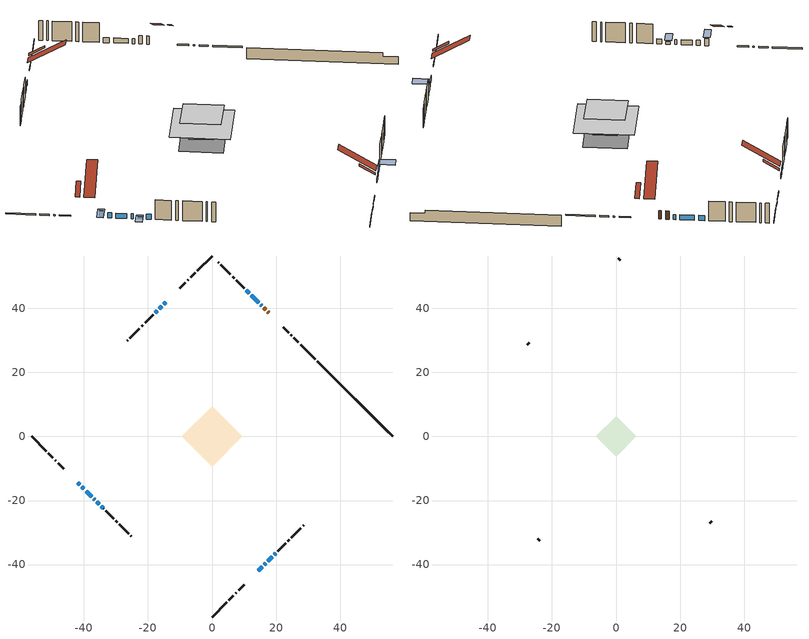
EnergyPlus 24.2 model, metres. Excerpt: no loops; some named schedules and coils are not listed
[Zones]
conditioned space
 floor outside (Floor1 construction): -3.77,0 0,3.77 3.77,0 0,-3.77 z0.3
 floor outside (Floor2 construction): -1.56,0 0,1.56 1.56,0 0,-1.56 z0.3
 floor outside (Floor3 construction): -1.19,0 0,1.19 1.19,0 0,-1.19 z0.3
 floor adiabatic (AdiabaticFloorConstruction): -9.46,0 0,9.46 9.46,0 0,-9.46 z2.74
 floor foundation (Slab1 construction): -5.87,1.02 -1.02,5.87 5.87,-1.02 1.02,-5.87 z-2.44
 wall outside (RimJoist1 construction): 0,-56.4 4.6,-51.8 / -56.4,0 -51.8,-4.6 / 0,56.4 -4.6,51.8 / 32.25,24.15 27.65,28.74 z0.3:0.6
 wall outside (RimJoist2 construction): 5.25,-51.14 6.71,-49.69 / -51.14,-5.25 -49.69,-6.71 / -5.25,51.14 -6.71,49.69 / 26.99,29.4 25.54,30.86 z0.3:0.6
 wall outside (RimJoist3 construction): 7.37,-49.03 7.63,-48.76 / -49.03,-7.37 -48.76,-7.63 / -7.37,49.03 -7.63,48.76 / 24.88,31.52 24.61,31.78 z0.3:0.6
 wall outside (RimJoist4 construction): 8.29,-48.11 10.06,-46.34 / -48.11,-8.29 -46.34,-10.06 / -8.29,48.11 -10.06,46.34 / 23.96,32.44 22.19,34.21 z0.3:0.6
 wall outside (AdiabaticWallConstruction 1): 17.8,38.6 17.4,39 / 16.74,39.66 16.22,40.17 z0.3:2.33
 wall outside (AdiabaticWallConstruction): 14.45,-41.95 15.7,-40.69 / 16.36,-40.04 16.83,-39.57 / -40.64,-15.75 -40.01,-16.38 / -39.36,-17.04 -37.63,-18.76 / -14.45,41.95 -15.08,41.32 / -15.73,40.66 -16.47,39.92 / -36.98,-19.42 -36.64,-19.76 / 19.43,-36.96 19.9,-36.5 / -34.64,-21.76 -33.9,-22.5 / -17.13,39.27 -17.76,38.64 / 15.57,40.83 15.2,41.2 / 14.54,41.86 12.28,44.12 / 11.62,44.78 10.69,45.71 z0.3:1.52; 17.48,-38.91 18.78,-37.62 z0.3:2.43; -41.95,-14.45 -41.3,-15.1 z0.3:2.05; -35.98,-20.42 -35.29,-21.1 z0.3:0.91
 wall outside (Wall1 construction): 20.55,-35.84 23.05,-33.34 / -33.24,-23.15 -30.75,-25.65 / -18.41,37.98 -20.91,35.48 / 10.03,46.36 7.54,48.86 z0.3:5.18
 wall outside (Wall2 construction): 23.71,-32.69 24.15,-32.24 / -30.09,-26.31 -29.64,-26.75 / -21.57,34.83 -22.01,34.38 / 6.88,49.52 6.44,49.96 z0.3:5.18
 wall outside (Wall3 construction): 24.81,-31.59 27.8,-28.59 / -28.99,-27.41 -26,-30.4 / -22.67,33.73 -25.66,30.73 / 5.78,50.62 2.79,53.61 z0.3:5.18
 wall outside (Wall4 construction): 28.46,-27.94 28.63,-27.77 / -25.34,-31.06 -25.17,-31.23 / -26.32,30.08 -26.49,29.91 / 2.13,54.27 1.96,54.43 z0.3:5.18
 wall foundation (FoundationWall1 construction): 32.9,23.49,-2.44 32.9,23.49,0.3 54.05,2.35,0.3 54.05,2.35,-0.5 56.4,0,-0.5 56.4,0,-2.44
 window (WindowConstruction): 14.45,-41.94 15.7,-40.69 z0.3:1.52
 window (WindowConstruction 6): 16.36,-40.03 16.83,-39.57 z0.3:1.52
 window (WindowConstruction 7): 17.48,-38.91 18.78,-37.62 z0.3:2.43
 window (WindowConstruction 8): -41.94,-14.45 -41.3,-15.1 z0.3:2.05
 window (WindowConstruction 9): -40.64,-15.75 -40.01,-16.38 z0.3:1.52
 window (WindowConstruction 10): -39.36,-17.04 -37.63,-18.76 z0.3:1.52
 window (WindowConstruction 11): -14.45,41.94 -15.08,41.32 z0.3:1.52
 window (WindowConstruction 12): -15.73,40.66 -16.47,39.92 z0.3:1.52
 window (WindowConstruction 14): -36.98,-19.42 -36.64,-19.76 z0.3:1.52
 window (WindowConstruction 15): -35.98,-20.42 -35.3,-21.1 z0.3:0.91
 window (WindowConstruction 1): 19.43,-36.96 19.9,-36.5 z0.3:1.52
 window (WindowConstruction 2): -34.64,-21.76 -33.9,-22.5 z0.3:1.52
 window (WindowConstruction 3): -17.13,39.27 -17.76,38.64 z0.3:1.52
 window (WindowConstruction 13): 15.57,40.83 15.2,41.2 z0.3:1.52
 window (WindowConstruction 4): 14.54,41.86 12.28,44.12 z0.3:1.52
 window (WindowConstruction 5): 11.62,44.78 10.69,45.7 z0.3:1.52
 door (Door): 17.8,38.6 17.4,39 z0.3:2.33
 door (Door 1): 16.74,39.66 16.22,40.17 z0.3:2.33
 ceiling adiabatic (AdiabaticFloorConstruction): 0,-9.46 9.46,0 0,9.46 -9.46,0 z2.74
 roof outside (Roof1 construction): 11.43,-44.96,5.18 8.95,-42.48,7.22 8.23,-43.2,7.22 10.71,-45.68,5.18; -44.96,-11.43,5.18 -42.48,-8.95,7.22 -43.2,-8.23,7.22 -45.68,-10.71,5.18; -11.43,44.96,5.18 -8.95,42.48,7.22 -8.23,43.2,7.22 -10.71,45.68,5.18; 20.82,35.58,5.18 18.34,33.1,7.22 19.05,32.38,7.22 21.53,34.86,5.18
attic - vented
 floor to conditioned space (Floor4 construction Reversed): -6.34,0 0,6.34 6.34,0 0,-6.34 z5.18
 wall outside (Wall5 construction): 29.28,-27.11 29.93,-26.46 / -24.51,-31.88 -23.87,-32.53 / -27.14,29.25 -27.79,28.6 / 1.3,55.09 0.66,55.74 z0.3:5.18
 roof outside (Roof2 construction): 13.79,-42.6,5.18 7.9,-36.71,10.04 6.19,-38.41,10.04 12.09,-44.31,5.18; -42.6,-13.79,5.18 -36.71,-7.9,10.04 -38.41,-6.19,10.04 -44.31,-12.09,5.18; -13.79,42.6,5.18 -7.9,36.71,10.04 -6.19,38.41,10.04 -12.09,44.31,5.18; 18.45,37.94,5.18 12.56,32.05,10.04 14.26,30.34,10.04 20.16,36.24,5.18
shading: 18.99,-37.41 17.27,-39.12 19.86,-41.71 21.58,-40 z2.73; -41.09,-15.31 -42.16,-14.24 -44.74,-16.83 -43.68,-17.9 z2.35; -35.08,-21.31 -36.19,-20.21 -38.35,-22.36 -37.24,-23.47 z1.21
[Building]
Building 1: Terrain=Suburbs
[Site:Location]
Quebec Intl AP_QC: Latitude {deg}=46.8; Longitude {deg}=-71.38; Time Zone {hr}=-5; Elevation {m}=74; Keep Site Location Information=Yes
[Site:GroundTemperature:Shallow]
0.0108218, -2.24938, -2.43038, -1.3578, 2.94801, 7.23376, 10.9493, 13.303, 13.5029, 11.5886, 7.96783, 3.81355
[Site:WaterMainsTemperature]
Calculation Method=Schedule; Temperature Schedule=mains temperature schedule
[Material] Roughness=Rough; Thermal Absorptance=0.9
Name | Thickness {m} | Conductivity {W/m-K} | Density {kg/m3} | Specific Heat {J/kg-K} | Solar Absorptance | Visible Absorptance
asphalt or fiberglass shingles | 0.00635 | 0.162714 | 1121.4 | 1465.45 | 0.4 | 0.4
ceiling loosefill ins | 0.338667 | 0.0480833 | 16.02 | 1046.75 | 0.7 | 0.7
ceiling stud and cavity | 0.1397 | 0.103169 | 65.682 | 1177.47 | 0.7 | 0.7
concrete 4.0 in. | 0.1016 | 1.803125 | 2242.8 | 837.4 | 0.7 | 0.7
concrete 8.0 in. | 0.2032 | 1.803125 | 2242.8 | 837.4 | 0.7 | 0.7
door material | 0.04445 | 0.053851 | 512.64 | 1214.23 | 0.7 | 0.7
door material 1 | 0.04445 | 0.20624 | 512.64 | 1214.23 | 0.7 | 0.7
exterior vertical ins | 0.0542606 | 0.029427 | 32.04 | 1214.23 | 0.7 | 0.7
floor covering | 0.0127 | 0.0433444 | 54.468 | 1339.84 | 0.6 | 0.6
floor rigid ins; rim joist rigid ins 1 | 0.103632 | 0.029427 | 32.04 | 1214.23 | 0.7 | 0.7
floor rigid ins 1; rim joist rigid ins; slab rigid ins; wall rigid ins | 0.051816 | 0.029427 | 32.04 | 1214.23 | 0.7 | 0.7
floor rigid ins 2; wall rigid ins 1 | 0.512978 | 0.029427 | 32.04 | 1214.23 | 0.7 | 0.7
floor stud and cavity | 0.1397 | 0.24322 | 92.3553 | 1139.71 | 0.7 | 0.7
floor stud and cavity 1 | 0.1397 | 0.0892238 | 92.3553 | 1139.71 | 0.7 | 0.7
floor stud and cavity 2 | 0.1397 | 0.0891235 | 92.3553 | 1139.71 | 0.7 | 0.7
floor stud and cavity 3 | 0.1397 | 1.75129 | 37.0049 | 1207.88 | 0.7 | 0.7
furniture material conditioned space 1 | 0.1524 | 0.115458 | 640.8 | 1214.23 | 0.6 | 0.6
gypsum board | 0.0127 | 0.160291 | 801 | 837.4 | 0.6 | 0.6
gypsum board 1 | 0.0127 | 0.160291 | 801 | 837.4 | 0.7 | 0.7
osb sheathing 0.5 in. | 0.0127 | 0.115458 | 512.64 | 1214.23 | 0.7 | 0.7
osb sheathing 0.75 in. | 0.01905 | 0.115458 | 512.64 | 1214.23 | 0.7 | 0.7
osb sheathing 2.0 in. | 0.0508 | 0.115458 | 512.64 | 1214.23 | 0.7 | 0.7
rim joist stud and cavity | 0.0508 | 0.0379815 | 125.044 | 1163.47 | 0.6 | 0.6
rim joist stud and cavity 1 | 0.0508 | 0.0418371 | 125.044 | 1163.47 | 0.6 | 0.6
rim joist stud and cavity 2 | 0.0508 | 0.033958 | 125.044 | 1163.47 | 0.6 | 0.6
rim joist stud and cavity 3 | 0.0508 | 0.032912 | 125.044 | 1163.47 | 0.6 | 0.6
roof stud and cavity | 0.2032 | 0.112184 | 78.34581 | 1123.46 | 0.7 | 0.7
wall stud and cavity | 0.1397 | 0.179908 | 139.0536 | 1170.24 | 0.7 | 0.7
wall stud and cavity 1 | 0.1397 | 0.275487 | 139.0536 | 1170.24 | 0.7 | 0.7
wall stud and cavity 2 | 0.1397 | 0.148575 | 139.0536 | 1170.24 | 0.7 | 0.7
wall stud and cavity 3 | 0.1397 | 0.232668 | 139.0536 | 1170.24 | 0.7 | 0.7
wall stud and cavity 4 | 0.0889 | 6.1454 | 50.32683 | 1063.81 | 0.6 | 0.6
wall stud and cavity 5 | 0.0889 | 0.380278 | 52.3479 | 1209.89 | 0.7 | 0.7
wall stud and cavity 6 | 0.0889 | 0.391764 | 83.0341 | 1211.67 | 0.7 | 0.7
wood siding | 0.0254 | 0.102417 | 544.68 | 1172.36 | 0.4 | 0.4
wood siding 1 | 0.00254 | 0.102417 | 544.68 | 1172.36 | 0.4 | 0.4
wood siding 2; wood siding 3; wood siding 4 | 0.0254 | 0.102417 | 544.68 | 1172.36 | 0.7 | 0.7
[WindowMaterial:SimpleGlazingSystem]
Name | U-Factor {W/m2-K} | Solar Heat Gain Coefficient
WindowMaterial | 1.44108 | 0.44
WindowMaterial 1 | 1.601196 | 0.38
WindowMaterial 2 | 1.41553 | 0.45
WindowMaterial 3 | 1.89305 | 0.5
WindowMaterial 4 | 1.30764 | 0.49
WindowMaterial 5 | 1.40701 | 0.46
WindowMaterial 6 | 1.91462 | 0.46
[Construction]
AdiabaticFloorConstruction: floor stud and cavity 3, floor rigid ins 2, osb sheathing 0.75 in., floor covering
AdiabaticWallConstruction: wood siding 3, wall rigid ins 1, wall stud and cavity 5, gypsum board
AdiabaticWallConstruction 1: wood siding 4, wall rigid ins 1, wall stud and cavity 5, gypsum board
Door: door material
Door 1: door material 1
Floor1 construction: floor stud and cavity, floor rigid ins, osb sheathing 0.75 in., floor covering
Floor2 construction: floor stud and cavity 1, floor rigid ins 1, osb sheathing 0.75 in., floor covering
Floor3 construction: floor stud and cavity 2, floor rigid ins 1, osb sheathing 0.75 in., floor covering
Floor4 construction Reversed: gypsum board, ceiling stud and cavity, ceiling loosefill ins
FoundationWall1 construction: concrete 8.0 in., gypsum board 1
furniture construction conditioned space 1: furniture material conditioned space 1
PartitionWallConstruction: gypsum board, wall stud and cavity 6, gypsum board
RimJoist1 construction: wood siding 2, rim joist rigid ins, osb sheathing 2.0 in., rim joist stud and cavity
RimJoist2 construction: wood siding 2, rim joist rigid ins, osb sheathing 2.0 in., rim joist stud and cavity 1
RimJoist3 construction: wood siding 2, rim joist rigid ins 1, osb sheathing 2.0 in., rim joist stud and cavity 2
RimJoist4 construction: wood siding 2, rim joist rigid ins 1, osb sheathing 2.0 in., rim joist stud and cavity 3
Roof1 construction: asphalt or fiberglass shingles, osb sheathing 0.75 in., roof stud and cavity, gypsum board
Roof2 construction: asphalt or fiberglass shingles
Slab1 construction: slab rigid ins, concrete 4.0 in.
Wall1 construction: wood siding, wall rigid ins, osb sheathing 0.5 in., wall stud and cavity, gypsum board
Wall2 construction: wood siding, wall rigid ins, osb sheathing 0.5 in., wall stud and cavity 1, gypsum board
Wall3 construction: wood siding, wall rigid ins, osb sheathing 0.5 in., wall stud and cavity 2, gypsum board
Wall4 construction: wood siding, wall rigid ins, osb sheathing 0.5 in., wall stud and cavity 3, gypsum board
Wall5 construction: wood siding 1, wall stud and cavity 4
WindowConstruction; WindowConstruction 11; WindowConstruction 3; WindowConstruction 9: WindowMaterial
WindowConstruction 1; WindowConstruction 5; WindowConstruction 6; WindowConstruction 8: WindowMaterial 1
WindowConstruction 10: WindowMaterial 4
WindowConstruction 12; WindowConstruction 2: WindowMaterial 2
WindowConstruction 13: WindowMaterial 5
WindowConstruction 14; WindowConstruction 15: WindowMaterial 6
WindowConstruction 4; WindowConstruction 7: WindowMaterial 3
[Zone] Multiplier=1; Part of Total Floor Area=Yes
Name | Volume {m3}
attic - vented | 60.6092
conditioned space | 660.4
[Space]
Name | Zone | Volume {m3}
attic - vented 1 | attic - vented | 60.6092
conditioned space 1 | conditioned space | 660.4
[ZoneInfiltration:EffectiveLeakageArea]
infil attic - vented 1: Zone or Space=attic - vented 1; Schedule=Always On Discrete; Effective Air Leakage Area {cm2}=2970.83; Stack Coefficient=0.000677291; Wind Coefficient=1.75836e-05
[ZoneMixing]
whole house fan mix: Zone or Space=attic - vented; Schedule=Always On Continuous; Design Flow Rate Calculation Method=Flow/Zone; Design Flow Rate {m3/s}=0; Source Zone or Space=conditioned space
[SurfaceProperty:ExposedFoundationPerimeter]
Slab1: Exposed Perimeter Calculation Method=TotalExposedPerimeter; Total Exposed Perimeter {m}=33.223
[InternalMass] Zone or ZoneList=conditioned space; Space or SpaceList=conditioned space 1
Name | Construction | Surface Area {m2}
furniture mass conditioned space 1 | furniture construction conditioned space 1 | 112.864
partition wall mass | PartitionWallConstruction | 282.16
[Lights]
interior lighting: Zone or ZoneList or Space or SpaceList=conditioned space 1; Schedule=interior lighting schedule; Design Level Calculation Method=LightingLevel; Lighting Level {W}=343.2; Return Air Fraction=0; Fraction Radiant=0.6; Fraction Visible=0.2; Fraction Replaceable=1
[People]
occupants: Zone or ZoneList or Space or SpaceList=conditioned space 1; Number of People Schedule=occupants schedule; Number of People Calculation Method=People; Number of People=3; Fraction Radiant=0.314171; Sensible Heat Fraction=0.56303; Activity Level Schedule=occupants activity schedule; Carbon Dioxide Generation Rate {m3/s-W}=0; Enable ASHRAE 55 Comfort Warnings=No; Mean Radiant Temperature Calculation Type=EnclosureAveraged
[ElectricEquipment] Zone or ZoneList or Space or SpaceList=conditioned space 1; Design Level Calculation Method=EquipmentLevel
Name | Schedule | Design Level {W} | Fraction Latent | Fraction Radiant | Fraction Lost
clothes dryer | clothes dryer schedule | 140.772 | 0.015 | 0.081 | 0.85
clothes washer | clothes washer schedule | 32.1985 | 0.03 | 0.162 | 0.7
cooking range | cooking range schedule | 215.147 | 0.08 | 0.432 | 0.2
dishwasher | dishwasher schedule | 66.8632 | 0.3 | 0.18 | 0.4
fridge | fridge schedule | 72.9452 | 0 | 0.6 | 0
mech vent bath fan 0 | mech vent bath fan 0 schedule | 50.2 | 0 | 0 | 1
mech vent house fan | mech vent house fan schedule | 0.95 | 0 | 0 | 1
mech vent house fan cfis | mech vent house fan cfis schedule | 0 | 0 | 0 | 0
mech vent range fan 0 | mech vent range fan 0 schedule | 57 | 0 | 0 | 1
misc plug loads | misc plug loads schedule | 494.7 | 0.045 | 0.513 | 0.1
whole house fan | Always On Discrete | 0 | 0 | 0 | 1
[OtherEquipment] Zone or ZoneList or Space or SpaceList=conditioned space 1; Design Level Calculation Method=EquipmentLevel
Name | Fuel Type | Schedule | Design Level {W} | Fraction Latent | Fraction Radiant | Fraction Lost
clothes dryer 1 | Electricity | clothes dryer schedule | 0 | 0.015 | 0.081 | 0.85
cooking range 1 | Electricity | cooking range schedule | 0 | 0.08 | 0.432 | 0.2
general water use latent | None | general water use schedule | 62.594 | 1 | 0 | 0
general water use sensible | None | general water use schedule | -61.6891 | 0 | 0.6 | 0
mech vent house fan latent load | None | Always On Discrete | 0 | 1 | 0 | 0
mech vent house fan sensible load | None | Always On Discrete | 0 | 0 | 0 | 0
water heater energy adjustment1 | Electricity | Always On Discrete | 0.01 | 0 | 0 | 1
[ZoneInfiltration:DesignFlowRate] Zone or ZoneList or Space or SpaceList=conditioned space 1; Schedule=Always On Discrete; Design Flow Rate Calculation Method=Flow/Zone; Design Flow Rate {m3/s}=0
infil flow; natural vent flow; whole house fan flow
[ZoneControl:Thermostat]
conditioned space Thermostat: Zone or ZoneList=conditioned space; Control Type Schedule=conditioned space Thermostat Schedule; Control 1=conditioned space temperature setpoint; Temperature Difference Between Cutout And Setpoint {deltaC}=0
[ThermostatSetpoint:DualSetpoint]
conditioned space temperature setpoint: Heating Setpoint Temperature Schedule=heating setpoint; Cooling Setpoint Temperature Schedule=cooling setpoint
[AirLoopHVAC:UnitarySystem]
unit heater unitary system: Control Type=Load; Controlling Zone or Thermostat Location=conditioned space; Dehumidification Control Type=None; Availability Schedule=Always On Discrete; Supply Fan=unit heater supply fan; Fan Placement=BlowThrough; Supply Air Fan Operating Mode Schedule=unit heater auto fan schedule; Heating Coil=unit heater htg coil; DX Heating Coil Sizing Ratio=1; Use DOAS DX Cooling Coil=No; Minimum Supply Air Temperature {C}=2; Latent Load Control=SensibleOnlyLoadControl; Cooling Supply Air Flow Rate Method=None; Heating Supply Air Flow Rate Method=SupplyAirFlowRate; Heating Supply Air Flow Rate {m3/s}=0.00141584; No Load Supply Air Flow Rate Method=SupplyAirFlowRate; No Load Supply Air Flow Rate {m3/s}=0; No Load Supply Air Flow Rate Control Set To Low Speed=Yes; Maximum Supply Air Temperature {C}=48.8889; Maximum Outdoor Dry-Bulb Temperature for Supplemental Heater Operation {C}=21; Ancillary On-Cycle Electric Power {W}=0; Ancillary Off-Cycle Electric Power {W}=0
[Zone equipment]
conditioned space: electric baseboard, unit heater unitary system
[Foundation:Kiva]
Foundation Kiva 1: Initial Indoor Air Temperature {C}=18; Wall Height Above Grade {m}=0.300015; Wall Depth Below Slab {m}=0.2032; Custom Block Material Name 1=exterior vertical ins; Custom Block Depth 1 {m}=2.74; Custom Block X Position 1 {m}=0.2159; Custom Block Z Position 1 {m}=0
[Foundation:Kiva:Settings]
Soil Conductivity {W/m-K}=0.849921; Soil Density {kg/m3}=1842.3; Soil Specific Heat {J/kg-K}=418.7; Ground Solar Absorptivity=0.9; Ground Thermal Absorptivity=0.9; Ground Surface Roughness {m}=0.03; Far-Field Width {m}=40; Deep-Ground Boundary Condition=ZeroFlux; Deep-Ground Depth {m}=40; Minimum Cell Dimension {m}=0.2; Maximum Cell Growth Coefficient=3; Simulation Timestep=Timestep
[Exterior:Lights]
exterior lighting: Schedule=exterior lighting schedule; Design Level {W}=75.6
[EnergyManagementSystem:Sensor] Output:Variable or Output:Meter Index Key=conditioned space
Name | Output:Variable or Output:Meter
conditioned_space_clg_unmet_s | Zone Cooling Setpoint Not Met Time
conditioned_space_htg_unmet_s | Zone Heating Setpoint Not Met Time
fridge_tin_s; tin_s; tin_s_1 | Zone Mean Air Temperature
tout_s | Zone Outdoor Air Drybulb Temperature
win_s | Zone Air Humidity Ratio
[Schedule:Constant]
Name | Hourly Value
Always On Continuous; mech vent house fan schedule; mech vent house fan cfis schedule; Always On Discrete | 1
occupants activity schedule | 117.228
fridge schedule; unit heater auto fan schedule | 0
[Schedule:Week:Daily]
interior lighting schedule Week Rule - Jan1-Jan27: interior lighting schedule day, interior lighting schedule day, interior lighting schedule day, interior lighting schedule day, interior lighting schedule day, interior lighting schedule day, interior lighting schedule day, interior lighting schedule default day, interior lighting schedule default day, interior lighting schedule default day, interior lighting schedule default day, interior lighting schedule default day
interior lighting schedule Week Rule - Jan28-Feb3: interior lighting schedule day, interior lighting schedule day, interior lighting schedule day, interior lighting schedule day, interior lighting schedule day 1, interior lighting schedule day 1, interior lighting schedule day 1, interior lighting schedule default day, interior lighting schedule default day, interior lighting schedule default day, interior lighting schedule default day, interior lighting schedule default day
interior lighting schedule Week Rule - Feb4-Feb24: interior lighting schedule day 1, interior lighting schedule day 1, interior lighting schedule day 1, interior lighting schedule day 1, interior lighting schedule day 1, interior lighting schedule day 1, interior lighting schedule day 1, interior lighting schedule default day, interior lighting schedule default day, interior lighting schedule default day, interior lighting schedule default day, interior lighting schedule default day
interior lighting schedule Week Rule - Feb25-Mar3: interior lighting schedule day 1, interior lighting schedule day 1, interior lighting schedule day 1, interior lighting schedule day 1, interior lighting schedule day 2, interior lighting schedule day 2, interior lighting schedule day 2, interior lighting schedule default day, interior lighting schedule default day, interior lighting schedule default day, interior lighting schedule default day, interior lighting schedule default day
interior lighting schedule Week Rule - Mar4-Mar31: interior lighting schedule day 2, interior lighting schedule day 2, interior lighting schedule day 2, interior lighting schedule day 2, interior lighting schedule day 2, interior lighting schedule day 2, interior lighting schedule day 2, interior lighting schedule default day, interior lighting schedule default day, interior lighting schedule default day, interior lighting schedule default day, interior lighting schedule default day
interior lighting schedule Week Rule - Apr1-Apr28: interior lighting schedule day 3, interior lighting schedule day 3, interior lighting schedule day 3, interior lighting schedule day 3, interior lighting schedule day 3, interior lighting schedule day 3, interior lighting schedule day 3, interior lighting schedule default day, interior lighting schedule default day, interior lighting schedule default day, interior lighting schedule default day, interior lighting schedule default day
interior lighting schedule Week Rule - Apr29-May5: interior lighting schedule day 3, interior lighting schedule day 3, interior lighting schedule day 4, interior lighting schedule day 4, interior lighting schedule day 4, interior lighting schedule day 4, interior lighting schedule day 4, interior lighting schedule default day, interior lighting schedule default day, interior lighting schedule default day, interior lighting schedule default day, interior lighting schedule default day
interior lighting schedule Week Rule - May6-May26: interior lighting schedule day 4, interior lighting schedule day 4, interior lighting schedule day 4, interior lighting schedule day 4, interior lighting schedule day 4, interior lighting schedule day 4, interior lighting schedule day 4, interior lighting schedule default day, interior lighting schedule default day, interior lighting schedule default day, interior lighting schedule default day, interior lighting schedule default day
interior lighting schedule Week Rule - May27-Jun2: interior lighting schedule day 4, interior lighting schedule day 4, interior lighting schedule day 4, interior lighting schedule day 4, interior lighting schedule day 4, interior lighting schedule day 5, interior lighting schedule day 5, interior lighting schedule default day, interior lighting schedule default day, interior lighting schedule default day, interior lighting schedule default day, interior lighting schedule default day
interior lighting schedule Week Rule - Jun3-Jun30: interior lighting schedule day 5, interior lighting schedule day 5, interior lighting schedule day 5, interior lighting schedule day 5, interior lighting schedule day 5, interior lighting schedule day 5, interior lighting schedule day 5, interior lighting schedule default day, interior lighting schedule default day, interior lighting schedule default day, interior lighting schedule default day, interior lighting schedule default day
interior lighting schedule Week Rule - Jul1-Jul28: interior lighting schedule day 6, interior lighting schedule day 6, interior lighting schedule day 6, interior lighting schedule day 6, interior lighting schedule day 6, interior lighting schedule day 6, interior lighting schedule day 6, interior lighting schedule default day, interior lighting schedule default day, interior lighting schedule default day, interior lighting schedule default day, interior lighting schedule default day
interior lighting schedule Week Rule - Jul29-Aug4: interior lighting schedule day 6, interior lighting schedule day 6, interior lighting schedule day 6, interior lighting schedule day 7, interior lighting schedule day 7, interior lighting schedule day 7, interior lighting schedule day 7, interior lighting schedule default day, interior lighting schedule default day, interior lighting schedule default day, interior lighting schedule default day, interior lighting schedule default day
interior lighting schedule Week Rule - Aug5-Aug25: interior lighting schedule day 7, interior lighting schedule day 7, interior lighting schedule day 7, interior lighting schedule day 7, interior lighting schedule day 7, interior lighting schedule day 7, interior lighting schedule day 7, interior lighting schedule default day, interior lighting schedule default day, interior lighting schedule default day, interior lighting schedule default day, interior lighting schedule default day
interior lighting schedule Week Rule - Aug26-Sep1: interior lighting schedule day 7, interior lighting schedule day 7, interior lighting schedule day 7, interior lighting schedule day 7, interior lighting schedule day 7, interior lighting schedule day 7, interior lighting schedule day 8, interior lighting schedule default day, interior lighting schedule default day, interior lighting schedule default day, interior lighting schedule default day, interior lighting schedule default day
interior lighting schedule Week Rule - Sep2-Sep29: interior lighting schedule day 8, interior lighting schedule day 8, interior lighting schedule day 8, interior lighting schedule day 8, interior lighting schedule day 8, interior lighting schedule day 8, interior lighting schedule day 8, interior lighting schedule default day, interior lighting schedule default day, interior lighting schedule default day, interior lighting schedule default day, interior lighting schedule default day
interior lighting schedule Week Rule - Sep30-Oct6: interior lighting schedule day 8, interior lighting schedule day 9, interior lighting schedule day 9, interior lighting schedule day 9, interior lighting schedule day 9, interior lighting schedule day 9, interior lighting schedule day 9, interior lighting schedule default day, interior lighting schedule default day, interior lighting schedule default day, interior lighting schedule default day, interior lighting schedule default day
interior lighting schedule Week Rule - Oct7-Oct27: interior lighting schedule day 9, interior lighting schedule day 9, interior lighting schedule day 9, interior lighting schedule day 9, interior lighting schedule day 9, interior lighting schedule day 9, interior lighting schedule day 9, interior lighting schedule default day, interior lighting schedule default day, interior lighting schedule default day, interior lighting schedule default day, interior lighting schedule default day
interior lighting schedule Week Rule - Oct28-Nov3: interior lighting schedule day 9, interior lighting schedule day 9, interior lighting schedule day 9, interior lighting schedule day 9, interior lighting schedule day 10, interior lighting schedule day 10, interior lighting schedule day 10, interior lighting schedule default day, interior lighting schedule default day, interior lighting schedule default day, interior lighting schedule default day, interior lighting schedule default day
interior lighting schedule Week Rule - Nov4-Nov24: interior lighting schedule day 10, interior lighting schedule day 10, interior lighting schedule day 10, interior lighting schedule day 10, interior lighting schedule day 10, interior lighting schedule day 10, interior lighting schedule day 10, interior lighting schedule default day, interior lighting schedule default day, interior lighting schedule default day, interior lighting schedule default day, interior lighting schedule default day
interior lighting schedule Week Rule - Nov25-Dec1: interior lighting schedule day 10, interior lighting schedule day 10, interior lighting schedule day 10, interior lighting schedule day 10, interior lighting schedule day 10, interior lighting schedule day 10, interior lighting schedule day 11, interior lighting schedule default day, interior lighting schedule default day, interior lighting schedule default day, interior lighting schedule default day, interior lighting schedule default day
interior lighting schedule Week Rule - Dec2-Dec31: interior lighting schedule day 11, interior lighting schedule day 11, interior lighting schedule day 11, interior lighting schedule day 11, interior lighting schedule day 11, interior lighting schedule day 11, interior lighting schedule day 11, interior lighting schedule default day, interior lighting schedule default day, interior lighting schedule default day, interior lighting schedule default day, interior lighting schedule default day
occupants schedule Week Rule - Jan1-Dec31: occupants schedule day, occupants schedule day, occupants schedule day, occupants schedule day, occupants schedule day, occupants schedule day, occupants schedule day, occupants schedule default day, occupants schedule default day, occupants schedule default day, occupants schedule default day, occupants schedule default day
clothes dryer schedule Week Rule - Jan1-Dec31: clothes dryer schedule day, clothes dryer schedule day, clothes dryer schedule day, clothes dryer schedule day, clothes dryer schedule day, clothes dryer schedule day, clothes dryer schedule day, clothes dryer schedule default day, clothes dryer schedule default day, clothes dryer schedule default day, clothes dryer schedule default day, clothes dryer schedule default day
clothes washer schedule Week Rule - Jan1-Dec31: clothes washer schedule day, clothes washer schedule day, clothes washer schedule day, clothes washer schedule day, clothes washer schedule day, clothes washer schedule day, clothes washer schedule day, clothes washer schedule default day, clothes washer schedule default day, clothes washer schedule default day, clothes washer schedule default day, clothes washer schedule default day
cooking range schedule Week Rule - Jan1-Dec31: cooking range schedule day, cooking range schedule day, cooking range schedule day, cooking range schedule day, cooking range schedule day, cooking range schedule day, cooking range schedule day, cooking range schedule default day, cooking range schedule default day, cooking range schedule default day, cooking range schedule default day, cooking range schedule default day
dishwasher schedule Week Rule - Jan1-Dec31: dishwasher schedule day, dishwasher schedule day, dishwasher schedule day, dishwasher schedule day, dishwasher schedule day, dishwasher schedule day, dishwasher schedule day, dishwasher schedule default day, dishwasher schedule default day, dishwasher schedule default day, dishwasher schedule default day, dishwasher schedule default day
mech vent bath fan 0 schedule Week Rule - Jan1-Dec31: mech vent bath fan 0 schedule day, mech vent bath fan 0 schedule day, mech vent bath fan 0 schedule day, mech vent bath fan 0 schedule day, mech vent bath fan 0 schedule day, mech vent bath fan 0 schedule day, mech vent bath fan 0 schedule day, mech vent bath fan 0 schedule default day, mech vent bath fan 0 schedule default day, mech vent bath fan 0 schedule default day, mech vent bath fan 0 schedule default day, mech vent bath fan 0 schedule default day
mech vent range fan 0 schedule Week Rule - Jan1-Dec31: mech vent range fan 0 schedule day, mech vent range fan 0 schedule day, mech vent range fan 0 schedule day, mech vent range fan 0 schedule day, mech vent range fan 0 schedule day, mech vent range fan 0 schedule day, mech vent range fan 0 schedule day, mech vent range fan 0 schedule default day, mech vent range fan 0 schedule default day, mech vent range fan 0 schedule default day, mech vent range fan 0 schedule default day, mech vent range fan 0 schedule default day
misc plug loads schedule Week Rule - Jan1-Dec31: misc plug loads schedule day, misc plug loads schedule day, misc plug loads schedule day, misc plug loads schedule day, misc plug loads schedule day, misc plug loads schedule day, misc plug loads schedule day, misc plug loads schedule default day, misc plug loads schedule default day, misc plug loads schedule default day, misc plug loads schedule default day, misc plug loads schedule default day
general water use schedule Week Rule - Jan1-Dec31: general water use schedule day, general water use schedule day, general water use schedule day, general water use schedule day, general water use schedule day, general water use schedule day, general water use schedule day, general water use schedule default day, general water use schedule default day, general water use schedule default day, general water use schedule default day, general water use schedule default day
exterior lighting schedule Week Rule - Jan1-Jan27: exterior lighting schedule day, exterior lighting schedule day, exterior lighting schedule day, exterior lighting schedule day, exterior lighting schedule day, exterior lighting schedule day, exterior lighting schedule day, exterior lighting schedule default day, exterior lighting schedule default day, exterior lighting schedule default day, exterior lighting schedule default day, exterior lighting schedule default day
exterior lighting schedule Week Rule - Jan28-Feb3: exterior lighting schedule day, exterior lighting schedule day, exterior lighting schedule day, exterior lighting schedule day, exterior lighting schedule day 1, exterior lighting schedule day 1, exterior lighting schedule day 1, exterior lighting schedule default day, exterior lighting schedule default day, exterior lighting schedule default day, exterior lighting schedule default day, exterior lighting schedule default day
exterior lighting schedule Week Rule - Feb4-Feb24: exterior lighting schedule day 1, exterior lighting schedule day 1, exterior lighting schedule day 1, exterior lighting schedule day 1, exterior lighting schedule day 1, exterior lighting schedule day 1, exterior lighting schedule day 1, exterior lighting schedule default day, exterior lighting schedule default day, exterior lighting schedule default day, exterior lighting schedule default day, exterior lighting schedule default day
[Schedule:Year]
interior lighting schedule: interior lighting schedule Week Rule - Jan1-Jan27, 1, 1, 1, 27, interior lighting schedule Week Rule - Jan28-Feb3, 1, 28, 2, 3, interior lighting schedule Week Rule - Feb4-Feb24, 2, 4, 2, 24, interior lighting schedule Week Rule - Feb25-Mar3, 2, 25, 3, 3, interior lighting schedule Week Rule - Mar4-Mar31, 3, 4, 3, 31, interior lighting schedule Week Rule - Apr1-Apr28, 4, 1, 4, 28, interior lighting schedule Week Rule - Apr29-May5, 4, 29, 5, 5, interior lighting schedule Week Rule - May6-May26, 5, 6, 5, 26, interior lighting schedule Week Rule - May27-Jun2, 5, 27, 6, 2, interior lighting schedule Week Rule - Jun3-Jun30, 6, 3, 6, 30, interior lighting schedule Week Rule - Jul1-Jul28, 7, 1, 7, 28, interior lighting schedule Week Rule - Jul29-Aug4, 7, 29, 8, 4, interior lighting schedule Week Rule - Aug5-Aug25, 8, 5, 8, 25, interior lighting schedule Week Rule - Aug26-Sep1, 8, 26, 9, 1, interior lighting schedule Week Rule - Sep2-Sep29, 9, 2, 9, 29, interior lighting schedule Week Rule - Sep30-Oct6, 9, 30, 10, 6, interior lighting schedule Week Rule - Oct7-Oct27, 10, 7, 10, 27, interior lighting schedule Week Rule - Oct28-Nov3, 10, 28, 11, 3, interior lighting schedule Week Rule - Nov4-Nov24, 11, 4, 11, 24, interior lighting schedule Week Rule - Nov25-Dec1, 11, 25, 12, 1, interior lighting schedule Week Rule - Dec2-Dec31, 12, 2, 12, 31
occupants schedule: occupants schedule Week Rule - Jan1-Dec31, 1, 1, 12, 31
clothes dryer schedule: clothes dryer schedule Week Rule - Jan1-Dec31, 1, 1, 12, 31
clothes washer schedule: clothes washer schedule Week Rule - Jan1-Dec31, 1, 1, 12, 31
cooking range schedule: cooking range schedule Week Rule - Jan1-Dec31, 1, 1, 12, 31
dishwasher schedule: dishwasher schedule Week Rule - Jan1-Dec31, 1, 1, 12, 31
mech vent bath fan 0 schedule: mech vent bath fan 0 schedule Week Rule - Jan1-Dec31, 1, 1, 12, 31
mech vent range fan 0 schedule: mech vent range fan 0 schedule Week Rule - Jan1-Dec31, 1, 1, 12, 31
misc plug loads schedule: misc plug loads schedule Week Rule - Jan1-Dec31, 1, 1, 12, 31
general water use schedule: general water use schedule Week Rule - Jan1-Dec31, 1, 1, 12, 31
exterior lighting schedule: exterior lighting schedule Week Rule - Jan1-Jan27, 1, 1, 1, 27, exterior lighting schedule Week Rule - Jan28-Feb3, 1, 28, 2, 3, exterior lighting schedule Week Rule - Feb4-Feb24, 2, 4, 2, 24, exterior lighting schedule Week Rule - Feb25-Mar3, 2, 25, 3, 3, exterior lighting schedule Week Rule - Mar4-Mar31, 3, 4, 3, 31, exterior lighting schedule Week Rule - Apr1-Apr28, 4, 1, 4, 28, exterior lighting schedule Week Rule - Apr29-May5, 4, 29, 5, 5, exterior lighting schedule Week Rule - May6-May26, 5, 6, 5, 26, exterior lighting schedule Week Rule - May27-Jun2, 5, 27, 6, 2, exterior lighting schedule Week Rule - Jun3-Jun30, 6, 3, 6, 30, exterior lighting schedule Week Rule - Jul1-Jul28, 7, 1, 7, 28, exterior lighting schedule Week Rule - Jul29-Aug4, 7, 29, 8, 4, exterior lighting schedule Week Rule - Aug5-Aug25, 8, 5, 8, 25, exterior lighting schedule Week Rule - Aug26-Sep1, 8, 26, 9, 1, exterior lighting schedule Week Rule - Sep2-Sep29, 9, 2, 9, 29, exterior lighting schedule Week Rule - Sep30-Oct6, 9, 30, 10, 6, exterior lighting schedule Week Rule - Oct7-Oct27, 10, 7, 10, 27, exterior lighting schedule Week Rule - Oct28-Nov3, 10, 28, 11, 3, exterior lighting schedule Week Rule - Nov4-Nov24, 11, 4, 11, 24, exterior lighting schedule Week Rule - Nov25-Dec1, 11, 25, 12, 1, exterior lighting schedule Week Rule - Dec2-Dec31, 12, 2, 12, 31
[Schedule:Compact]
conditioned space Thermostat Schedule: Through: 12/31, For: AllDays, Until: 24:00, 4
mains temperature schedule: Through: 01/01, For: AllDays, Until: 24:00, 5.175, Through: 01/02, For: AllDays, Until: 24:00, 5.10167, Through: 01/03, For: AllDays, Until: 24:00, 5.02889, Through: 01/04, For: AllDays, Until: 24:00, 4.95778, Through: 01/05, For: AllDays, Until: 24:00, 4.88778, Through: 01/06, For: AllDays, Until: 24:00, 4.81833, Through: 01/07, For: AllDays, Until: 24:00, 4.75056, Through: 01/08, For: AllDays, Until: 24:00, 4.68389, Through: 01/09, For: AllDays, Until: 24:00, 4.61833, Through: 01/10, For: AllDays, Until: 24:00, 4.55389, Through: 01/11, For: AllDays, Until: 24:00, 4.49056, Through: 01/12, For: AllDays, Until: 24:00, 4.42889, Through: 01/13, For: AllDays, Until: 24:00, 4.36778, Through: 01/14, For: AllDays, Until: 24:00, 4.30889, Through: 01/15, For: AllDays, Until: 24:00, 4.25056, Through: 01/16, For: AllDays, Until: 24:00, 4.19389, Through: 01/17, For: AllDays, Until: 24:00, 4.13833, Through: 01/18, For: AllDays, Until: 24:00, 4.08444, Through: 01/19, For: AllDays, Until: 24:00, 4.03167, Through: 01/20, For: AllDays, Until: 24:00, 3.98056, Through: 01/21, For: AllDays, Until: 24:00, 3.93056, Through: 01/22, For: AllDays, Until: 24:00, 3.88222, Through: 01/23, For: AllDays, Until: 24:00, 3.835, Through: 01/24, For: AllDays, Until: 24:00, 3.78944, Through: 01/25, For: AllDays, Until: 24:00, 3.74556, Through: 01/26, For: AllDays, Until: 24:00, 3.70278, Through: 01/27, For: AllDays, Until: 24:00, 3.66167, Through: 01/28, For: AllDays, Until: 24:00, 3.62167, Through: 01/29, For: AllDays, Until: 24:00, 3.58389, Through: 01/30, For: AllDays, Until: 24:00, 3.54722, Through: 01/31, For: AllDays, Until: 24:00, 3.51167, Through: 02/01, For: AllDays, Until: 24:00, 3.47833, Through: 02/02, For: AllDays, Until: 24:00, 3.44611, Through: 02/03, For: AllDays, Until: 24:00, 3.41556, Through: 02/04, For: AllDays, Until: 24:00, 3.38667, Through: 02/05, For: AllDays, Until: 24:00, 3.35944, Through: 02/06, For: AllDays, Until: 24:00, 3.33389, Through: 02/07, For: AllDays, Until: 24:00, 3.30944, Through: 02/08, For: AllDays, Until: 24:00, 3.28667, Through: 02/09, For: AllDays, Until: 24:00, 3.26611, Through: 02/10, For: AllDays, Until: 24:00, 3.24667, Through: 02/11, For: AllDays, Until: 24:00, 3.22889, Through: 02/12, For: AllDays, Until: 24:00, 3.21278, Through: 02/13, For: AllDays, Until: 24:00, 3.19833, Through: 02/14, For: AllDays, Until: 24:00, 3.18556, Through: 02/15, For: AllDays, Until: 24:00, 3.17389, Through: 02/16, For: AllDays, Until: 24:00, 3.16444, Through: 02/17, For: AllDays, Until: 24:00, 3.15667, Through: 02/18, For: AllDays, Until: 24:00, 3.15056, Through: 02/19, For: AllDays, Until: 24:00, 3.14556, Through: 02/20, For: AllDays, Until: 24:00, 3.14278, Through: 02/21, For: AllDays, Until: 24:00, 3.14111, Through: 02/22, For: AllDays, Until: 24:00, 3.14167, Through: 02/23, For: AllDays, Until: 24:00, 3.14333, Through: 02/24, For: AllDays, Until: 24:00, 3.14722, Through: 02/25, For: AllDays, Until: 24:00, 3.15222, Through: 02/26, For: AllDays, Until: 24:00, 3.15944, Through: 02/27, For: AllDays, Until: 24:00, 3.16778, Through: 02/28, For: AllDays, Until: 24:00, 3.17778, Through: 03/01, For: AllDays, Until: 24:00, 3.18944, Through: 03/02, For: AllDays, Until: 24:00, 3.20333, Through: 03/03, For: AllDays, Until: 24:00, 3.21833, Through: 03/04, For: AllDays, Until: 24:00, 3.235, Through: 03/05, For: AllDays, Until: 24:00, 3.25333, Through: 03/06, For: AllDays, Until: 24:00, 3.27333, Through: 03/07, For: AllDays, Until: 24:00, 3.29444, Through: 03/08, For: AllDays, Until: 24:00, 3.31778, Through: 03/09, For: AllDays, Until: 24:00, 3.34222, Through: 03/10, For: AllDays, Until: 24:00, 3.36889, Through: 03/11, For: AllDays, Until: 24:00, 3.39667, Through: 03/12, For: AllDays, Until: 24:00, 3.42611, Through: 03/13, For: AllDays, Until: 24:00, 3.45722, Through: 03/14, For: AllDays, Until: 24:00, 3.49, Through: 03/15, For: AllDays, Until: 24:00, 3.52389, Through: 03/16, For: AllDays, Until: 24:00, 3.55944, Through: 03/17, For: AllDays, Until: 24:00, 3.59667, Through: 03/18, For: AllDays, Until: 24:00, 3.63556, Through: 03/19, For: AllDays, Until: 24:00, 3.67556, Through: 03/20, For: AllDays, Until: 24:00, 3.71722, Through: 03/21, For: AllDays, Until: 24:00, 3.76056, Through: 03/22, For: AllDays, Until: 24:00, 3.80556, Through: 03/23, For: AllDays, Until: 24:00, 3.85111, Through: 03/24, For: AllDays, Until: 24:00, 3.89889, Through: 03/25, For: AllDays, Until: 24:00, 3.94778, Through: 03/26, For: AllDays, Until: 24:00, 3.99833, Through: 03/27, For: AllDays, Until: 24:00, 4.05, Through: 03/28, For: AllDays, Until: 24:00, 4.10333, Through: 03/29, For: AllDays, Until: 24:00, 4.15778, Through: 03/30, For: AllDays, Until: 24:00, 4.21333, Through: 03/31, For: AllDays, Until: 24:00, 4.27056, Through: 04/01, For: AllDays, Until: 24:00, 4.32944, Through: 04/02, For: AllDays, Until: 24:00, 4.38889, Through: 04/03, For: AllDays, Until: 24:00, 4.45, Through: 04/04, For: AllDays, Until: 24:00, 4.51222, Through: 04/05, For: AllDays, Until: 24:00, 4.57611, Through: 04/06, For: AllDays, Until: 24:00, 4.64056, Through: 04/07, For: AllDays, Until: 24:00, 4.70667, Through: 04/08, For: AllDays, Until: 24:00, 4.77389, Through: 04/09, For: AllDays, Until: 24:00, 4.84222, Through: 04/10, For: AllDays, Until: 24:00, 4.91167, Through: 04/11, For: AllDays, Until: 24:00, 4.98278, Through: 04/12, For: AllDays, Until: 24:00, 5.05444, Through: 04/13, For: AllDays, Until: 24:00, 5.12722, Through: 04/14, For: AllDays, Until: 24:00, 5.20111, Through: 04/15, For: AllDays, Until: 24:00, 5.27611, Through: 04/16, For: AllDays, Until: 24:00, 5.35167, Through: 04/17, For: AllDays, Until: 24:00, 5.42889, Through: 04/18, For: AllDays, Until: 24:00, 5.50667, Through: 04/19, For: AllDays, Until: 24:00, 5.58556, Through: 04/20, For: AllDays, Until: 24:00, 5.665, Through: 04/21, For: AllDays, Until: 24:00, 5.74611, Through: 04/22, For: AllDays, Until: 24:00, 5.82722, Through: 04/23, For: AllDays, Until: 24:00, 5.91, Through: 04/24, For: AllDays, Until: 24:00, 5.99278, Through: 04/25, For: AllDays, Until: 24:00, 6.07722, Through: 04/26, For: AllDays, Until: 24:00, 6.16167, Through: 04/27, For: AllDays, Until: 24:00, 6.24722, Through: 04/28, For: AllDays, Until: 24:00, 6.33389, Through: 04/29, For: AllDays, Until: 24:00, 6.42056, Through: 04/30, For: AllDays, Until: 24:00, 6.50833, Through: 05/01, For: AllDays, Until: 24:00, 6.59667, Through: 05/02, For: AllDays, Until: 24:00, 6.68556, Through: 05/03, For: AllDays, Until: 24:00, 6.775, Through: 05/04, For: AllDays, Until: 24:00, 6.86556, Through: 05/05, For: AllDays, Until: 24:00, 6.95611, Through: 05/06, For: AllDays, Until: 24:00, 7.04722, Through: 05/07, For: AllDays, Until: 24:00, 7.13889, Through: 05/08, For: AllDays, Until: 24:00, 7.23111, Through: 05/09, For: AllDays, Until: 24:00, 7.32333, Through: 05/10, For: AllDays, Until: 24:00, 7.41667, Through: 05/11, For: AllDays, Until: 24:00, 7.51, Through: 05/12, For: AllDays, Until: 24:00, 7.60389, Through: 05/13, For: AllDays, Until: 24:00, 7.69778, Through: 05/14, For: AllDays, Until: 24:00, 7.79222, Through: 05/15, For: AllDays, Until: 24:00, 7.88667, Through: 05/16, For: AllDays, Until: 24:00, 7.98167, Through: 05/17, For: AllDays, Until: 24:00, 8.07667, Through: 05/18, For: AllDays, Until: 24:00, 8.17167, Through: 05/19, For: AllDays, Until: 24:00, 8.26722, Through: 05/20, For: AllDays, Until: 24:00, 8.36278, Through: 05/21, For: AllDays, Until: 24:00, 8.45833, Through: 05/22, For: AllDays, Until: 24:00, 8.55444, Through: 05/23, For: AllDays, Until: 24:00, 8.65, Through: 05/24, For: AllDays, Until: 24:00, 8.74611, Through: 05/25, For: AllDays, Until: 24:00, 8.84167, Through: 05/26, For: AllDays, Until: 24:00, 8.93722, Through: 05/27, For: AllDays, Until: 24:00, 9.03333, Through: 05/28, For: AllDays, Until: 24:00, 9.12889, Through: 05/29, For: AllDays, Until: 24:00, 9.22389, Through: 05/30, For: AllDays, Until: 24:00, 9.31944, Through: 05/31, For: AllDays, Until: 24:00, 9.41444, Through: 06/01, For: AllDays, Until: 24:00, 9.50944, Through: 06/02, For: AllDays, Until: 24:00, 9.60389, Through: 06/03, For: AllDays, Until: 24:00, 9.69833, Through: 06/04, For: AllDays, Until: 24:00, 9.79278, Through: 06/05, For: AllDays, Until: 24:00, 9.88667, Through: 06/06, For: AllDays, Until: 24:00, 9.98, Through: 06/07, For: AllDays, Until: 24:00, 10.0728, Through: 06/08, For: AllDays, Until: 24:00, 10.1656, Through: 06/09, For: AllDays, Until: 24:00, 10.2578, Through: 06/10, For: AllDays, Until: 24:00, 10.3494, Through: 06/11, For: AllDays, Until: 24:00, 10.4411, Through: 06/12, For: AllDays, Until: 24:00, 10.5317, Through: 06/13, For: AllDays, Until: 24:00, 10.6222, Through: 06/14, For: AllDays, Until: 24:00, 10.7117, Through: 06/15, For: AllDays, Until: 24:00, 10.8006, Through: 06/16, For: AllDays, Until: 24:00, 10.8889, Through: 06/17, For: AllDays, Until: 24:00, 10.9772, Through: 06/18, For: AllDays, Until: 24:00, 11.0639, Through: 06/19, For: AllDays, Until: 24:00, 11.1506, Through: 06/20, For: AllDays, Until: 24:00, 11.2361, Through: 06/21, For: AllDays, Until: 24:00, 11.3211, Through: 06/22, For: AllDays, Until: 24:00, 11.4056, Through: 06/23, For: AllDays, Until: 24:00, 11.4889, Through: 06/24, For: AllDays, Until: 24:00, 11.5711, Through: 06/25, For: AllDays, Until: 24:00, 11.6533, Through: 06/26, For: AllDays, Until: 24:00, 11.7339, Through: 06/27, For: AllDays, Until: 24:00, 11.8139, Through: 06/28, For: AllDays, Until: 24:00, 11.8928, Through: 06/29, For: AllDays, Until: 24:00, 11.9711, Through: 06/30, For: AllDays, Until: 24:00, 12.0483, Through: 07/01, For: AllDays, Until: 24:00, 12.1244, Through: 07/02, For: AllDays, Until: 24:00, 12.1994, Through: 07/03, For: AllDays, Until: 24:00, 12.2733, Through: 07/04, For: AllDays, Until: 24:00, 12.3467, Through: 07/05, For: AllDays, Until: 24:00, 12.4183, Through: 07/06, For: AllDays, Until: 24:00, 12.4894, Through: 07/07, For: AllDays, Until: 24:00, 12.5589, Through: 07/08, For: AllDays, Until: 24:00, 12.6278, Through: 07/09, For: AllDays, Until: 24:00, 12.695, Through: 07/10, For: AllDays, Until: 24:00, 12.7617, Through: 07/11, For: AllDays, Until: 24:00, 12.8267, Through: 07/12, For: AllDays, Until: 24:00, 12.8906, Through: 07/13, For: AllDays, Until: 24:00, 12.9528, Through: 07/14, For: AllDays, Until: 24:00, 13.0144, Through: 07/15, For: AllDays, Until: 24:00, 13.0744, Through: 07/16, For: AllDays, Until: 24:00, 13.1333, Through: 07/17, For: AllDays, Until: 24:00, 13.1906, Through: 07/18, For: AllDays, Until: 24:00, 13.2467, Through: 07/19, For: AllDays, Until: 24:00, 13.3017, Through: 07/20, For: AllDays, Until: 24:00, 13.355, Through: 07/21, For: AllDays, Until: 24:00, 13.4072, Through: 07/22, For: AllDays, Until: 24:00, 13.4578, Through: 07/23, For: AllDays, Until: 24:00, 13.5067, Through: 07/24, For: AllDays, Until: 24:00, 13.5544, Through: 07/25, For: AllDays, Until: 24:00, 13.6011, Through: 07/26, For: AllDays, Until: 24:00, 13.6461, Through: 07/27, For: AllDays, Until: 24:00, 13.6894, Through: 07/28, For: AllDays, Until: 24:00, 13.7317, Through: 07/29, For: AllDays, Until: 24:00, 13.7722, Through: 07/30, For: AllDays, Until: 24:00, 13.8111, Through: 07/31, For: AllDays, Until: 24:00, 13.8489, Through: 08/01, For: AllDays, Until: 24:00, 13.8844, Through: 08/02, For: AllDays, Until: 24:00, 13.9189, Through: 08/03, For: AllDays, Until: 24:00, 13.9522, Through: 08/04, For: AllDays, Until: 24:00, 13.9833, Through: 08/05, For: AllDays, Until: 24:00, 14.0133, Through: 08/06, For: AllDays, Until: 24:00, 14.0411, Through: 08/07, For: AllDays, Until: 24:00, 14.0678, Through: 08/08, For: AllDays, Until: 24:00, 14.0933, Through: 08/09, For: AllDays, Until: 24:00, 14.1167, Through: 08/10, For: AllDays, Until: 24:00, 14.1383, Through: 08/11, For: AllDays, Until: 24:00, 14.1589, Through: 08/12, For: AllDays, Until: 24:00, 14.1772, Through: 08/13, For: AllDays, Until: 24:00, 14.1944, Through: 08/14, For: AllDays, Until: 24:00, 14.21, Through: 08/15, For: AllDays, Until: 24:00, 14.2233, Through: 08/16, For: AllDays, Until: 24:00, 14.2356, Through: 08/17, For: AllDays, Until: 24:00, 14.2461, Through: 08/18, For: AllDays, Until: 24:00, 14.255, Through: 08/19, For: AllDays, Until: 24:00, 14.2622, Through: 08/20, For: AllDays, Until: 24:00, 14.2678, Through: 08/21, For: AllDays, Until: 24:00, 14.2717, Through: 08/22, For: AllDays, Until: 24:00, 14.2739, Through: 08/23, For: AllDays, Until: 24:00, 14.2744, Through: 08/24, For: AllDays, Until: 24:00, 14.2733, Through: 08/25, For: AllDays, Until: 24:00, 14.2711, Through: 08/26, For: AllDays, Until: 24:00, 14.2667, Through: 08/27, For: AllDays, Until: 24:00, 14.2606, Through: 08/28, For: AllDays, Until: 24:00, 14.2528, Through: 08/29, For: AllDays, Until: 24:00, 14.2439, Through: 08/30, For: AllDays, Until: 24:00, 14.2328, Through: 08/31, For: AllDays, Until: 24:00, 14.2206, Through: 09/01, For: AllDays, Until: 24:00, 14.2061, Through: 09/02, For: AllDays, Until: 24:00, 14.1906, Through: 09/03, For: AllDays, Until: 24:00, 14.1728, Through: 09/04, For: AllDays, Until: 24:00, 14.1539, Through: 09/05, For: AllDays, Until: 24:00, 14.1333, Through: 09/06, For: AllDays, Until: 24:00, 14.1111, Through: 09/07, For: AllDays, Until: 24:00, 14.0872, Through: 09/08, For: AllDays, Until: 24:00, 14.0617, Through: 09/09, For: AllDays, Until: 24:00, 14.035, Through: 09/10, For: AllDays, Until: 24:00, 14.0061, Through: 09/11, For: AllDays, Until: 24:00, 13.9761, Through: 09/12, For: AllDays, Until: 24:00, 13.9444, Through: 09/13, For: AllDays, Until: 24:00, 13.9111, Through: 09/14, For: AllDays, Until: 24:00, 13.8761, Through: 09/15, For: AllDays, Until: 24:00, 13.84, Through: 09/16, For: AllDays, Until: 24:00, 13.8022, Through: 09/17, For: AllDays, Until: 24:00, 13.7628, Through: 09/18, For: AllDays, Until: 24:00, 13.7217, Through: 09/19, For: AllDays, Until: 24:00, 13.6794, Through: 09/20, For: AllDays, Until: 24:00, 13.6356, Through: 09/21, For: AllDays, Until: 24:00, 13.59, Through: 09/22, For: AllDays, Until: 24:00, 13.5433, Through: 09/23, For: AllDays, Until: 24:00, 13.4956, Through: 09/24, For: AllDays, Until: 24:00, 13.4456, Through: 09/25, For: AllDays, Until: 24:00, 13.395, Through: 09/26, For: AllDays, Until: 24:00, 13.3422, Through: 09/27, For: AllDays, Until: 24:00, 13.2883, Through: 09/28, For: AllDays, Until: 24:00, 13.2333, Through: 09/29, For: AllDays, Until: 24:00, 13.1772, Through: 09/30, For: AllDays, Until: 24:00, 13.1194, Through: 10/01, For: AllDays, Until: 24:00, 13.06, Through: 10/02, For: AllDays, Until: 24:00, 13, Through: 10/03, For: AllDays, Until: 24:00, 12.9383, Through: 10/04, For: AllDays, Until: 24:00, 12.8756, Through: 10/05, For: AllDays, Until: 24:00, 12.8111, Through: 10/06, For: AllDays, Until: 24:00, 12.7456, Through: 10/07, For: AllDays, Until: 24:00, 12.6794, Through: 10/08, For: AllDays, Until: 24:00, 12.6117, Through: 10/09, For: AllDays, Until: 24:00, 12.5428, Through: 10/10, For: AllDays, Until: 24:00, 12.4728, Through: 10/11, For: AllDays, Until: 24:00, 12.4017, Through: 10/12, For: AllDays, Until: 24:00, 12.3294, Through: 10/13, For: AllDays, Until: 24:00, 12.2561, Through: 10/14, For: AllDays, Until: 24:00, 12.1817, Through: 10/15, For: AllDays, Until: 24:00, 12.1061, Through: 10/16, For: AllDays, Until: 24:00, 12.03, Through: 10/17, For: AllDays, Until: 24:00, 11.9528, Through: 10/18, For: AllDays, Until: 24:00, 11.8744, Through: 10/19, For: AllDays, Until: 24:00, 11.795, Through: 10/20, For: AllDays, Until: 24:00, 11.715, Through: 10/21, For: AllDays, Until: 24:00, 11.6339, Through: 10/22, For: AllDays, Until: 24:00, 11.5517, Through: 10/23, For: AllDays, Until: 24:00, 11.4689, Through: 10/24, For: AllDays, Until: 24:00, 11.3856, Through: 10/25, For: AllDays, Until: 24:00, 11.3011, Through: 10/26, For: AllDays, Until: 24:00, 11.2161, Through: 10/27, For: AllDays, Until: 24:00, 11.13, Through: 10/28, For: AllDays, Until: 24:00, 11.0433, Through: 10/29, For: AllDays, Until: 24:00, 10.9561, Through: 10/30, For: AllDays, Until: 24:00, 10.8683, Through: 10/31, For: AllDays, Until: 24:00, 10.7794, Through: 11/01, For: AllDays, Until: 24:00, 10.6906, Through: 11/02, For: AllDays, Until: 24:00, 10.6006, Through: 11/03, For: AllDays, Until: 24:00, 10.51, Through: 11/04, For: AllDays, Until: 24:00, 10.4194, Through: 11/05, For: AllDays, Until: 24:00, 10.3278, Through: 11/06, For: AllDays, Until: 24:00, 10.2361, Through: 11/07, For: AllDays, Until: 24:00, 10.1439, Through: 11/08, For: AllDays, Until: 24:00, 10.0511, Through: 11/09, For: AllDays, Until: 24:00, 9.95778, Through: 11/10, For: AllDays, Until: 24:00, 9.86444, Through: 11/11, For: AllDays, Until: 24:00, 9.77056, Through: 11/12, For: AllDays, Until: 24:00, 9.67611, Through: 11/13, For: AllDays, Until: 24:00, 9.58167, Through: 11/14, For: AllDays, Until: 24:00, 9.48722, Through: 11/15, For: AllDays, Until: 24:00, 9.39222, Through: 11/16, For: AllDays, Until: 24:00, 9.29667, Through: 11/17, For: AllDays, Until: 24:00, 9.20167, Through: 11/18, For: AllDays, Until: 24:00, 9.10611, Through: 11/19, For: AllDays, Until: 24:00, 9.01056, Through: 11/20, For: AllDays, Until: 24:00, 8.915, Through: 11/21, For: AllDays, Until: 24:00, 8.81889, Through: 11/22, For: AllDays, Until: 24:00, 8.72333, Through: 11/23, For: AllDays, Until: 24:00, 8.62722, Through: 11/24, For: AllDays, Until: 24:00, 8.53167, Through: 11/25, For: AllDays, Until: 24:00, 8.43611, Through: 11/26, For: AllDays, Until: 24:00, 8.34, Through: 11/27, For: AllDays, Until: 24:00, 8.245, Through: 11/28, For: AllDays, Until: 24:00, 8.14944, Through: 11/29, For: AllDays, Until: 24:00, 8.05389, Through: 11/30, For: AllDays, Until: 24:00, 7.95889, Through: 12/01, For: AllDays, Until: 24:00, 7.86444, Through: 12/02, For: AllDays, Until: 24:00, 7.76944, Through: 12/03, For: AllDays, Until: 24:00, 7.67556, Through: 12/04, For: AllDays, Until: 24:00, 7.58167, Through: 12/05, For: AllDays, Until: 24:00, 7.48778, Through: 12/06, For: AllDays, Until: 24:00, 7.39444, Through: 12/07, For: AllDays, Until: 24:00, 7.30167, Through: 12/08, For: AllDays, Until: 24:00, 7.20889, Through: 12/09, For: AllDays, Until: 24:00, 7.11722, Through: 12/10, For: AllDays, Until: 24:00, 7.02556, Through: 12/11, For: AllDays, Until: 24:00, 6.93444, Through: 12/12, For: AllDays, Until: 24:00, 6.84389, Through: 12/13, For: AllDays, Until: 24:00, 6.75389, Through: 12/14, For: AllDays, Until: 24:00, 6.66444, Through: 12/15, For: AllDays, Until: 24:00, 6.57556, Through: 12/16, For: AllDays, Until: 24:00, 6.48778, Through: 12/17, For: AllDays, Until: 24:00, 6.4, Through: 12/18, For: AllDays, Until: 24:00, 6.31333, Through: 12/19, For: AllDays, Until: 24:00, 6.22722, Through: 12/20, For: AllDays, Until: 24:00, 6.14167, Through: 12/21, For: AllDays, Until: 24:00, 6.05722, Through: 12/22, For: AllDays, Until: 24:00, 5.97333, Through: 12/23, For: AllDays, Until: 24:00, 5.89, Through: 12/24, For: AllDays, Until: 24:00, 5.80778, Through: 12/25, For: AllDays, Until: 24:00, 5.72667, Through: 12/26, For: AllDays, Until: 24:00, 5.64611, Through: 12/27, For: AllDays, Until: 24:00, 5.56667, Through: 12/28, For: AllDays, Until: 24:00, 5.48833, Through: 12/29, For: AllDays, Until: 24:00, 5.41056, Through: 12/30, For: AllDays, Until: 24:00, 5.33389, Through: 12/31, For: AllDays, Until: 24:00, 5.25778
